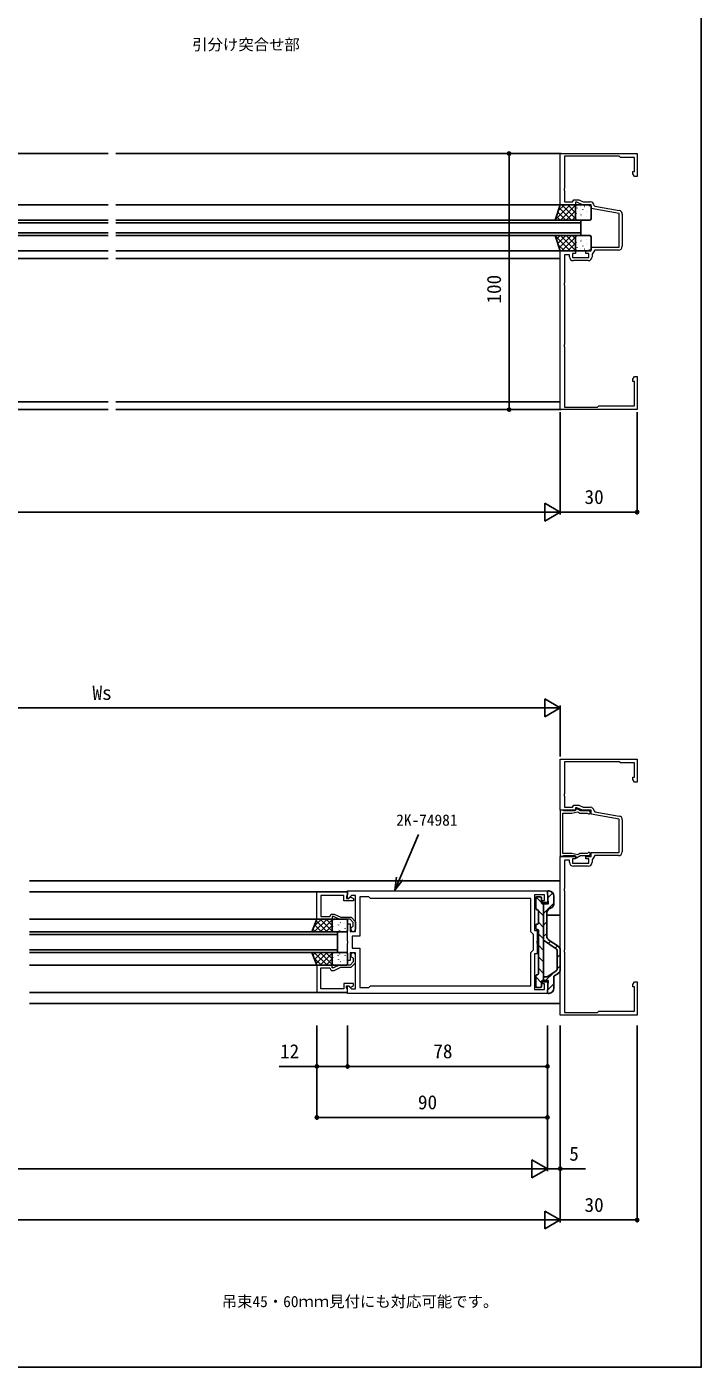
# Model space of a CAD drawing. Units: millimetres, scale not verified. Extents: x -437 to 438, y -681 to 679.
# Drawn here: x 175 to 438, y -681 to -158 of the extents above; entities that cross this region are included whole.
import ezdxf
from ezdxf.enums import TextEntityAlignment as Align

# ---------------------------------------------------------------- set-up
doc = ezdxf.new("R2010")
doc.units = ezdxf.units.MM
doc.header["$LTSCALE"] = 4
for name, color, linetype in [('0-1_USER1', 3, 'Continuous'), ('0-3_YKK_12', 2, 'Continuous'), ('0-4_YKK_13', 4, 'Continuous'), ('0-6_YKK_D', 6, 'Continuous'), ('0-7_YKK_ZWAK', 7, 'Continuous')]:
    doc.layers.add(name, color=color, linetype=linetype)
doc.layers.add('0-2_YKK_11', color=7, linetype='Continuous', lineweight=18)
doc.styles.add('ＭＳ ゴシック', font='')
doc.styles.get('ＭＳ ゴシック').set_extended_font_data('MS Gothic')

msp = doc.modelspace()

# ---------------------------------------------------------------- linework, layer by layer
at = {"layer": '0-2_YKK_11'}
for p, q in [((407.5, -230.892), (407.5, -243.4)), ((394.2, -249), (388.4, -249)), ((407.5, -467.392), (407.5, -479.9)), ((394.2, -485.5), (388.4, -485.5)), ((309.2, -532.3), (371.8, -532.3))]:
    msp.add_line(p, q, dxfattribs=at)
for points in [[(383.3, -307.2), (383.3, -245.2), (389.3, -245.2), (389.3, -246.2), (388.1, -246.2), (388.1, -247.8), (394.5, -247.8), (394.5, -246.2), (393.3, -246.2), (393.3, -245.2), (395.3, -245.2), (395.3, -243.7), (406.3, -243.7), (406.3, -230.64), (395.3, -228.7), (395.3, -227.2), (391.945, -227.2), (389.8, -226.2), (389.3, -226.2), (389.3, -227.2), (383.3, -227.2), (383.3, -207.2), (413.3, -207.2), (413.3, -216.2), (412.3, -216.2), (411.67, -215.109), (411.67, -214.2), (412.3, -214.2), (412.3, -208.7), (406.8, -208.7), (406.3, -208.2), (384.9, -208.2), (384.9, -220.742), (384.78, -220.925), (384.78, -221.475), (384.9, -221.658), (384.9, -226), (388.1, -226), (388.562, -225.2), (390.495, -225.2)], [(390.495, -225.2), (392.211, -226), (395, -226)], [(396.499, -227.451), (396.747, -227.737), (406.26, -229.414)], [(406, -244.9), (396.8, -244.9), (395.7, -246.471), (395.7, -247.5)], [(386.9, -247.5), (386.9, -246.7), (384.9, -246.7), (384.9, -257.742), (384.78, -257.925), (384.78, -258.475), (384.9, -258.658), (384.9, -281.742), (384.78, -281.925), (384.78, -282.475), (384.9, -282.658), (384.9, -306.2), (397.8, -306.2), (398.3, -305.7), (412.3, -305.7), (412.3, -296.2), (411.67, -296.2), (411.67, -295.291), (412.3, -294.2), (413.3, -294.2), (413.3, -307.2), (383.3, -307.2)], [(383.3, -543.7), (383.3, -481.7), (389.3, -481.7), (389.3, -482.7), (388.1, -482.7), (388.1, -484.3), (394.5, -484.3), (394.5, -482.7), (393.3, -482.7), (393.3, -481.7), (395.3, -481.7), (395.3, -480.2), (406.3, -480.2), (406.3, -467.14), (395.3, -465.2), (395.3, -463.7), (391.945, -463.7), (389.8, -462.7), (389.3, -462.7), (389.3, -463.7), (383.3, -463.7), (383.3, -443.7), (413.3, -443.7), (413.3, -452.7), (412.3, -452.7), (411.67, -451.609), (411.67, -450.7), (412.3, -450.7), (412.3, -445.2), (406.8, -445.2), (406.3, -444.7), (384.9, -444.7), (384.9, -457.242), (384.78, -457.426), (384.78, -457.975), (384.9, -458.159), (384.9, -462.5), (388.1, -462.5), (388.562, -461.7), (390.495, -461.7)], [(394.5, -463.95), (391.151, -463.95), (389.575, -463.041), (389.05, -463.95), (384.733, -463.95), (384.473, -463.8), (384.3, -463.7), (383.3, -463.7)], [(383.3, -463.7), (383.3, -481.6), (384.3, -481.6), (384.473, -481.5), (384.733, -481.35), (389.05, -481.35), (389.575, -482.26), (391.151, -481.35), (394.5, -481.35)], [(394.001, -480.417), (393.752, -480.55), (390.937, -480.55), (390.119, -481.023), (387.767, -480.55), (384.3, -480.55), (384.3, -464.75), (387.767, -464.75), (390.119, -464.278), (390.937, -464.75), (393.752, -464.75), (394.001, -464.884)], [(390.495, -461.7), (392.211, -462.5), (395, -462.5)], [(396.499, -463.951), (396.747, -464.237), (406.26, -465.915)], [(406, -481.4), (396.8, -481.4), (395.7, -482.971), (395.7, -484)], [(386.9, -484), (386.9, -483.2), (384.9, -483.2), (384.9, -494.242), (384.78, -494.426), (384.78, -494.975), (384.9, -495.159), (384.9, -518.242), (384.78, -518.426), (384.78, -518.975), (384.9, -519.159), (384.9, -542.7), (397.8, -542.7), (398.3, -542.2), (412.3, -542.2), (412.3, -532.7), (411.67, -532.7), (411.67, -531.792), (412.3, -530.7), (413.3, -530.7), (413.3, -543.7), (383.3, -543.7)], [(288.3, -495.5), (300.3, -495.5), (300.3, -496.7), (300, -497), (299.8, -497.2), (299.8, -498.1), (300.75, -498.1), (301.25, -497.6), (301.561, -497.6), (302.6, -498.2), (302.6, -499.1), (298.8, -499.1), (298.8, -497), (289.8, -497), (289.8, -505.2), (293.3, -505.2), (293.877, -504.2), (295.022, -504.2), (297.595, -505.4), (301.65, -505.4), (303.3, -507.188), (303.3, -510.1)], [(302.25, -509.213), (302.5, -508.917), (302.5, -507.5), (301.3, -506.2), (296.944, -506.2), (294.8, -505.2), (294.3, -505.2), (294.3, -506.2), (288.3, -506.2), (288.3, -495.5)], [(300.3, -495.2), (378.3, -495.2), (378.3, -499.7), (376.3, -499.7), (376.3, -498.9), (377.1, -498.9), (377.1, -496.7), (373.3, -496.7), (373.3, -504.742), (373.18, -504.926), (373.18, -505.475), (373.3, -505.659), (373.3, -510.7), (374.3, -510.7), (374.3, -514.742), (374.18, -514.926), (374.18, -515.475), (374.3, -515.659), (374.3, -519.7), (373.3, -519.7), (373.3, -524.742), (373.18, -524.926), (373.18, -525.475), (373.3, -525.659), (373.3, -533.7), (377.1, -533.7), (377.1, -531.5), (376.3, -531.5), (376.3, -530.7), (378.3, -530.7), (378.3, -535.2), (300.3, -535.2), (300.3, -532.4), (300.67, -532.247), (301.824, -533.4), (303.3, -533.4), (303.3, -525.659), (303.42, -525.475), (303.42, -524.926), (303.3, -524.742)], [(303.3, -524.742), (303.3, -519.4), (301.3, -519.4), (301.3, -522.4), (300.3, -522.4), (300.3, -515.659), (300.42, -515.475), (300.42, -514.926), (300.3, -514.742), (300.3, -508), (301.3, -508), (301.3, -511), (303.3, -511), (303.3, -505.659), (303.42, -505.475), (303.42, -504.926), (303.3, -504.742), (303.3, -497), (301.824, -497), (300.67, -498.154), (300.3, -498.001), (300.3, -495.2)], [(288.3, -534.9), (300.3, -534.9), (300.3, -533.7), (300, -533.4), (299.8, -533.2), (299.8, -532.3), (300.75, -532.3), (301.25, -532.8), (301.561, -532.8), (302.6, -532.2), (302.6, -531.3), (298.8, -531.3), (298.8, -533.4), (289.8, -533.4), (289.8, -525.2), (293.3, -525.2), (293.877, -526.2), (295.022, -526.2), (297.595, -525), (301.65, -525), (303.3, -523.213), (303.3, -520.3)], [(302.25, -521.188), (302.5, -521.484), (302.5, -522.9), (301.3, -524.2), (296.944, -524.2), (294.8, -525.2), (294.3, -525.2), (294.3, -524.2), (288.3, -524.2), (288.3, -534.9)]]:
    msp.add_lwpolyline(points, dxfattribs=at)
msp.add_lwpolyline([(371.8, -498.1), (309.2, -498.1), (308.6, -497.5), (305.1, -497.5), (305.1, -512.8), (302.1, -512.8), (302.1, -517.6), (305.1, -517.6), (305.1, -532.9), (308.6, -532.9), (309.2, -532.3), (371.8, -532.3), (371.8, -519.2), (372.8, -518.2), (372.8, -512.2), (371.8, -511.2)], close=True, dxfattribs=at)
for centre, radius, start, end in [((395, -227.5), 1.5, 1.87261, 90), ((406, -230.892), 1.5, 0.00001, 79.99999), ((406, -243.4), 1.5, 270.00001, 359.99999), ((388.4, -247.5), 1.5, 180.00001, 269.99999), ((394.2, -247.5), 1.5, 270.00001, 359.99999), ((394.5, -464.55), 0.6, 213.74896, 89.99997), ((395, -464), 1.5, 1.87261, 90), ((406, -467.392), 1.5, 0.00001, 79.99999), ((394.5, -480.75), 0.6, 270.00003, 146.25104), ((406, -479.9), 1.5, 270.00001, 359.99999), ((388.4, -484), 1.5, 180.00001, 269.99999), ((394.2, -484), 1.5, 270.00001, 359.99999), ((302.4, -510.1), 0.9, 99.59406, 0), ((302.4, -520.3), 0.9, 360, 260.40594)]:
    msp.add_arc(centre, radius, start, end, dxfattribs=at)
at = {"layer": '0-3_YKK_12'}
for p, q in [((-118.736, -207.2), (206.801, -207.2)), ((383.6, -207.2), (209.801, -207.2)), ((33.302, -227.2), (206.801, -227.2)), ((383.5, -227.2), (209.801, -227.2)), ((25.302, -233.2), (206.801, -233.2)), ((25.302, -234.2), (206.801, -234.2)), ((391.3, -233.2), (209.801, -233.2)), ((391.3, -234.2), (209.801, -234.2)), ((391.3, -233.2), (391.3, -239.2)), ((25.302, -238.2), (206.801, -238.2)), ((25.302, -239.2), (206.801, -239.2)), ((391.3, -238.2), (209.801, -238.2)), ((391.3, -239.2), (209.801, -239.2)), ((33.302, -245.2), (206.801, -245.2)), ((383.5, -245.2), (209.801, -245.2)), ((33.302, -248.2), (206.801, -248.2)), ((383.3, -248.2), (209.801, -248.2)), ((-118.736, -304.2), (206.801, -304.2)), ((-118.736, -307.2), (206.801, -307.2)), ((383.3, -304.2), (209.801, -304.2)), ((383.6, -307.2), (209.801, -307.2)), ((383.3, -491.2), (176.051, -491.2)), ((176.051, -495.5), (300.3, -495.5)), ((176.051, -506.2), (288.3, -506.2)), ((378, -504.7), (383.3, -504.7)), ((176.051, -511.2), (296.3, -511.2)), ((296.3, -512.2), (176.051, -512.2)), ((296.3, -519.2), (296.3, -511.2)), ((176.051, -518.2), (296.3, -518.2)), ((296.3, -519.2), (176.051, -519.2)), ((176.051, -524.2), (288.3, -524.2)), ((176.051, -534.9), (300.3, -534.9)), ((383.3, -539.2), (176.051, -539.2))]:
    msp.add_line(p, q, dxfattribs=at)
at = {"layer": '0-4_YKK_13'}
for p, q in [((381.373, -232.98), (387.153, -227.2)), ((382.344, -230.069), (385.476, -233.2)), ((382.496, -229.612), (384.908, -227.2)), ((382.905, -228.385), (387.721, -233.2)), ((383.398, -233.2), (389.3, -227.298)), ((383.966, -227.2), (389.3, -232.535)), ((385.643, -233.2), (389.3, -229.543)), ((386.211, -227.2), (389.3, -230.29)), ((388.456, -227.2), (389.3, -228.044)), ((389.3, -227.7), (389.3, -232.7)), ((389.395, -229.827), (389.402, -229.834)), ((394.8, -227.2), (389.8, -227.2)), ((389.921, -228.435), (389.945, -228.479)), ((391.377, -228.008), (391.385, -228.015)), ((392.112, -229.078), (392.136, -229.122)), ((392.792, -227.836), (392.88, -227.883)), ((393.582, -229.983), (393.59, -229.99)), ((394.002, -229.669), (394.026, -229.713)), ((394.736, -227.644), (394.76, -227.688)), ((395.3, -232.7), (395.3, -227.7)), ((381.783, -231.752), (383.23, -233.2)), ((387.888, -233.2), (389.3, -231.789)), ((389.488, -230.511), (389.512, -230.555)), ((389.8, -233.2), (394.8, -233.2)), ((390.946, -233.179), (390.957, -233.2)), ((391.267, -230.726), (391.355, -230.773)), ((391.378, -231.103), (391.402, -231.147)), ((391.562, -231.769), (391.57, -231.776)), ((393.57, -231.746), (393.594, -231.79)), ((381.373, -239.421), (387.153, -245.2)), ((381.783, -240.648), (383.23, -239.2)), ((382.344, -242.332), (385.476, -239.2)), ((382.905, -244.016), (387.721, -239.2)), ((383.398, -239.2), (389.3, -245.102)), ((383.966, -245.2), (389.3, -239.866)), ((385.643, -239.2), (389.3, -242.857)), ((387.888, -239.2), (389.3, -240.612)), ((389.3, -244.7), (389.3, -239.7)), ((389.8, -239.2), (394.8, -239.2)), ((390.946, -239.221), (390.957, -239.2)), ((391.562, -240.632), (391.57, -240.625)), ((393.57, -240.655), (393.594, -240.611)), ((395.3, -239.7), (395.3, -244.7)), ((382.496, -242.788), (384.908, -245.2)), ((386.211, -245.2), (389.3, -242.111)), ((388.456, -245.2), (389.3, -244.356)), ((389.395, -242.573), (389.402, -242.566)), ((389.488, -241.889), (389.512, -241.845)), ((394.8, -245.2), (389.8, -245.2)), ((389.921, -243.966), (389.945, -243.922)), ((391.267, -241.675), (391.355, -241.628)), ((391.377, -244.392), (391.385, -244.386)), ((391.378, -241.298), (391.402, -241.254)), ((392.112, -243.323), (392.136, -243.279)), ((392.792, -244.564), (392.88, -244.517)), ((393.582, -242.417), (393.59, -242.411)), ((394.002, -242.731), (394.026, -242.687)), ((394.736, -244.756), (394.76, -244.712)), ((378.451, -497.87), (380.365, -495.955)), ((378.6, -495.201), (378.8, -495.201)), ((380.8, -497.201), (380.8, -500.043)), ((373.7, -502.001), (373.7, -498)), ((373.7, -501.849), (374.355, -502.504)), ((373.925, -497.583), (376, -499.659)), ((375.5, -497.5), (374.2, -497.5)), ((374.3, -502.501), (374.2, -502.501)), ((376, -499.901), (376, -498.001)), ((376.542, -500.201), (376.8, -500.459)), ((376.8, -504.011), (380.8, -500.011)), ((376.8, -530.201), (376.8, -500.201)), ((379.792, -501.78), (379.008, -502.228)), ((290.038, -506.2), (287.141, -509.098)), ((292.283, -506.2), (287.283, -511.2)), ((292.361, -511.2), (288.031, -506.871)), ((294.3, -506.429), (289.528, -511.2)), ((294.3, -510.895), (289.606, -506.2)), ((294.3, -508.65), (291.851, -506.2)), ((294.3, -506.405), (294.096, -506.2)), ((294.3, -506.7), (294.3, -510.7)), ((299.8, -506.2), (294.8, -506.2)), ((295.951, -506.455), (295.927, -506.498)), ((297.52, -507.562), (297.431, -507.609)), ((300.3, -510.7), (300.3, -506.7)), ((374.797, -502.946), (376.8, -504.949)), ((374.8, -503.001), (374.8, -507.7)), ((374.8, -507.439), (376.8, -509.439)), ((376.8, -508.501), (378, -507.301)), ((378, -512.744), (378, -503.964)), ((287.87, -511.2), (286.749, -510.079)), ((290.115, -511.2), (287.39, -508.475)), ((294.3, -508.674), (291.773, -511.2)), ((294.3, -510.919), (294.018, -511.2)), ((294.493, -509.122), (294.469, -509.166)), ((294.8, -511.2), (299.8, -511.2)), ((294.882, -508.012), (294.874, -508.019)), ((295.227, -511.147), (295.203, -511.191)), ((296.604, -510.065), (296.596, -510.072)), ((296.685, -508.479), (296.661, -508.523)), ((297.117, -510.556), (297.093, -510.6)), ((298.574, -507.888), (298.551, -507.932)), ((299.069, -507.857), (299.062, -507.863)), ((299.309, -509.913), (299.285, -509.957)), ((373.699, -509.7), (373.699, -508.7)), ((374.199, -510.2), (374.3, -510.2)), ((374.3, -508.2), (374.2, -508.2)), ((374.8, -527.401), (374.8, -510.7)), ((374.8, -511.929), (376.8, -513.929)), ((376.8, -512.991), (378, -511.791)), ((374.8, -516.419), (376.8, -518.419)), ((381.749, -517.797), (376.8, -514.432)), ((378.615, -515.666), (379.475, -514.806)), ((382.423, -516.809), (378.876, -514.399)), ((381.288, -517.483), (382.149, -516.622)), ((287.87, -519.2), (286.749, -520.322)), ((290.038, -524.2), (287.141, -521.303)), ((292.283, -524.2), (287.283, -519.2)), ((290.115, -519.2), (287.39, -521.926)), ((292.361, -519.2), (288.031, -523.53)), ((294.3, -523.972), (289.528, -519.2)), ((294.3, -519.506), (289.606, -524.2)), ((294.3, -521.727), (291.773, -519.2)), ((294.3, -521.751), (291.851, -524.2)), ((294.3, -519.482), (294.018, -519.2)), ((294.3, -523.7), (294.3, -519.7)), ((294.493, -521.278), (294.469, -521.235)), ((294.8, -519.2), (299.8, -519.2)), ((294.882, -522.389), (294.874, -522.382)), ((295.227, -519.254), (295.203, -519.21)), ((296.604, -520.336), (296.596, -520.329)), ((296.685, -521.921), (296.661, -521.878)), ((297.117, -519.845), (297.093, -519.801)), ((297.52, -522.839), (297.431, -522.792)), ((298.574, -522.513), (298.551, -522.469)), ((299.069, -522.544), (299.062, -522.538)), ((299.309, -520.488), (299.285, -520.444)), ((300.3, -519.7), (300.3, -523.7)), ((374.8, -520.909), (376.8, -522.909)), ((382.099, -518.459), (382.1, -525.742)), ((382.1, -521.162), (383.299, -519.962)), ((383.299, -518.463), (383.3, -525.744)), ((294.3, -523.996), (294.096, -524.2)), ((299.8, -524.2), (294.8, -524.2)), ((295.951, -523.946), (295.927, -523.902)), ((373.7, -528.401), (373.7, -532.401)), ((374.3, -527.901), (374.2, -527.901)), ((374.8, -525.399), (376.8, -527.399)), ((377.756, -528.701), (376.8, -528.701)), ((377.551, -530.201), (380.493, -527.258)), ((381.75, -526.404), (378.881, -528.354)), ((382.423, -527.399), (380.8, -528.501)), ((380.8, -533.2), (380.8, -528.501)), ((382.1, -525.651), (383.3, -524.451)), ((373.7, -528.79), (376, -531.09)), ((375.5, -532.901), (374.2, -532.901)), ((376, -530.501), (376, -532.401)), ((376.3, -530.201), (378.6, -530.201)), ((378.6, -530.201), (378.3, -534.881)), ((378.365, -533.877), (380.8, -531.441)), ((378.6, -535.2), (378.8, -535.2))]:
    msp.add_line(p, q, dxfattribs=at)
for points in [[(381.3, -233.2), (383.3, -227.2), (389.3, -227.2), (389.3, -233.2)], [(381.3, -239.2), (383.3, -245.2), (389.3, -245.2), (389.3, -239.2)], [(286.3, -511.2), (288.3, -506.2), (294.3, -506.2), (294.3, -511.2)], [(286.3, -519.2), (288.3, -524.2), (294.3, -524.2), (294.3, -519.2)]]:
    msp.add_lwpolyline(points, close=True, dxfattribs=at)
msp.add_lwpolyline([(376.3, -500.201), (378.6, -500.201), (378.3, -495.52)], dxfattribs=at)
for centre, radius, start, end in [((389.8, -227.7), 0.5, 90, 180), ((394.8, -227.7), 0.5, 0, 90), ((389.8, -232.7), 0.5, 180, 270), ((394.8, -232.7), 0.5, 270, 0), ((389.8, -239.7), 0.5, 90, 180), ((394.8, -239.7), 0.5, 360, 90), ((389.8, -244.7), 0.5, 180, 270), ((394.8, -244.7), 0.5, 270, 0), ((378.6, -495.501), 0.3, 90, 183.65976), ((378.8, -497.201), 2, 360, 90), ((374.2, -498), 0.5, 89.99641, 179.99641), ((374.2, -502.001), 0.5, 179.99641, 270), ((374.3, -503.001), 0.5, 360, 89.99997), ((375.5, -498), 0.5, 359.99641, 89.99641), ((376.3, -499.901), 0.3, 179.99641, 270), ((380, -503.964), 2, 119.74538, 180), ((378.8, -500.043), 2, 299.74538, 360), ((294.8, -506.7), 0.5, 90, 180), ((299.8, -506.7), 0.5, 0, 90), ((374.3, -507.7), 0.5, 269.99641, 360), ((294.8, -510.7), 0.5, 180, 270), ((299.8, -510.7), 0.5, 270, 0), ((374.199, -508.7), 0.5, 89.99641, 179.99641), ((374.199, -509.7), 0.5, 179.99641, 269.99641), ((374.3, -510.7), 0.5, 0, 89.97137), ((380, -512.744), 2, 180, 235.81101), ((381.299, -518.459), 0.8, 0.00289, 55.78387), ((381.299, -518.463), 2, 0.00289, 55.81101), ((294.8, -519.7), 0.5, 90, 180), ((299.8, -519.7), 0.5, 0, 90), ((294.8, -523.7), 0.5, 180, 270), ((299.8, -523.7), 0.5, 270, 0), ((374.2, -528.401), 0.5, 90, 180.00359), ((374.3, -527.401), 0.5, 270, 0), ((377.756, -526.701), 2, 270, 304.21613), ((381.3, -525.742), 0.8, 304.21613, 0.00289), ((381.3, -525.744), 2, 304.16806, 0.00289), ((374.2, -532.401), 0.5, 180.00359, 270.00359), ((375.5, -532.401), 0.5, 270.00359, 0.00359), ((376.3, -530.501), 0.3, 90, 180.00359), ((378.8, -533.2), 2, 270, 0), ((378.6, -534.9), 0.3, 176.34024, 270)]:
    msp.add_arc(centre, radius, start, end, dxfattribs=at)
at = {"layer": '0-6_YKK_D'}
for p, q in [((382.3, -207.2), (362.3, -207.2)), ((363.3, -207.2), (363.3, -307.2)), ((382.6, -307.2), (362.3, -307.2)), ((383.3, -308.2), (383.3, -348.2)), ((383.3, -308.2), (383.3, -348.2)), ((413.3, -308.2), (413.3, -348.2)), ((383.3, -347.2), (377.238, -343.7)), ((377.238, -343.7), (377.238, -350.7)), ((376.3, -347.2), (-118.736, -347.2)), ((383.3, -347.2), (371.176, -347.2)), ((383.3, -347.2), (377.238, -350.7)), ((413.3, -347.2), (383.3, -347.2)), ((37.802, -423.7), (376.3, -423.7)), ((383.3, -423.7), (371.176, -423.7)), ((383.3, -423.7), (377.238, -420.2)), ((377.238, -420.2), (377.238, -427.2)), ((383.3, -423.7), (377.238, -427.2)), ((383.3, -442.7), (383.3, -422.7)), ((288.3, -547.7), (288.3, -564.7)), ((288.3, -548.7), (288.3, -584.627)), ((300.3, -547.7), (300.3, -564.7)), ((300.3, -547.7), (300.3, -564.7)), ((378.3, -547.7), (378.3, -564.7)), ((378.3, -547.7), (378.3, -604.701)), ((378.3, -547.7), (378.3, -584.627)), ((378.3, -548.7), (378.3, -604.701)), ((383.3, -547.7), (383.3, -604.701)), ((383.3, -548.7), (383.3, -624.7)), ((383.3, -549.7), (383.3, -624.701)), ((413.3, -547.7), (413.3, -624.7)), ((300.3, -563.7), (378.3, -563.7)), ((288.3, -583.627), (378.3, -583.627)), ((378.3, -603.701), (372.238, -600.201)), ((372.238, -600.201), (372.238, -607.201)), ((-22.198, -603.701), (371.3, -603.701)), ((378.3, -603.701), (366.176, -603.701)), ((378.3, -603.701), (372.238, -607.201)), ((383.3, -623.701), (377.238, -620.201)), ((377.238, -620.201), (377.238, -627.201)), ((-374.7, -623.701), (376.3, -623.701)), ((383.3, -623.701), (371.176, -623.701)), ((383.3, -623.701), (377.238, -627.201)), ((383.3, -623.7), (413.3, -623.7))]:
    msp.add_line(p, q, dxfattribs=at)
for points in [[(318.653, -494.922), (320.602, -490.317), (327.901, -473.077)], [(321.836, -490.84), (318.653, -494.922), (319.368, -489.795)], [(300.3, -563.7), (288.3, -563.7), (273.545, -563.7)], [(378.3, -603.701), (383.3, -603.701), (393.197, -603.701)]]:
    msp.add_lwpolyline(points, dxfattribs=at)
for centre in [(363.3, -207.2), (363.3, -307.2), (413.3, -347.2), (288.3, -563.7), (300.3, -563.7), (300.3, -563.7), (378.3, -563.7), (288.3, -583.627), (378.3, -583.627), (383.3, -603.701), (413.3, -623.7)]:
    msp.add_circle(centre, 0.637, dxfattribs=at)
at = {"layer": '0-7_YKK_ZWAK'}
msp.add_lwpolyline([(-436.7, -681.2), (438.3, -681.2), (438.3, 643.8)], dxfattribs=at)

# ---------------------------------------------------------------- texts
at = {"layer": '0-1_USER1', "style": 'ＭＳ ゴシック'}
for s, p in [('引分け突合せ部', (239.617, -168.128)), ('吊束45・60ｍｍ見付にも対応可能です。', (251.138, -659.061))]:
    msp.add_text(s, height=4.399, dxfattribs=at).set_placement(p, align=Align.BOTTOM_LEFT)
at = {"layer": '0-6_YKK_D', "style": 'ＭＳ ゴシック'}
msp.add_text('100', height=5.499, rotation=90, dxfattribs=at).set_placement((361.8, -265.766), align=Align.BOTTOM_LEFT)
for s, height, p in [('30', 5.499, (392.76, -345.7)), ('Ws', 5.499, (200.701, -422.2)), ('2K-74981', 4.399, (319.249, -471.025)), ('12', 5.499, (273.895, -562.2)), ('78', 5.499, (333.739, -562.2)), ('90', 5.499, (327.739, -582.127)), ('5', 5.499, (386.796, -602.201)), ('30', 5.499, (392.76, -622.2))]:
    msp.add_text(s, height=height, dxfattribs=at).set_placement(p, align=Align.BOTTOM_LEFT)

doc.saveas('drawing.dxf')
